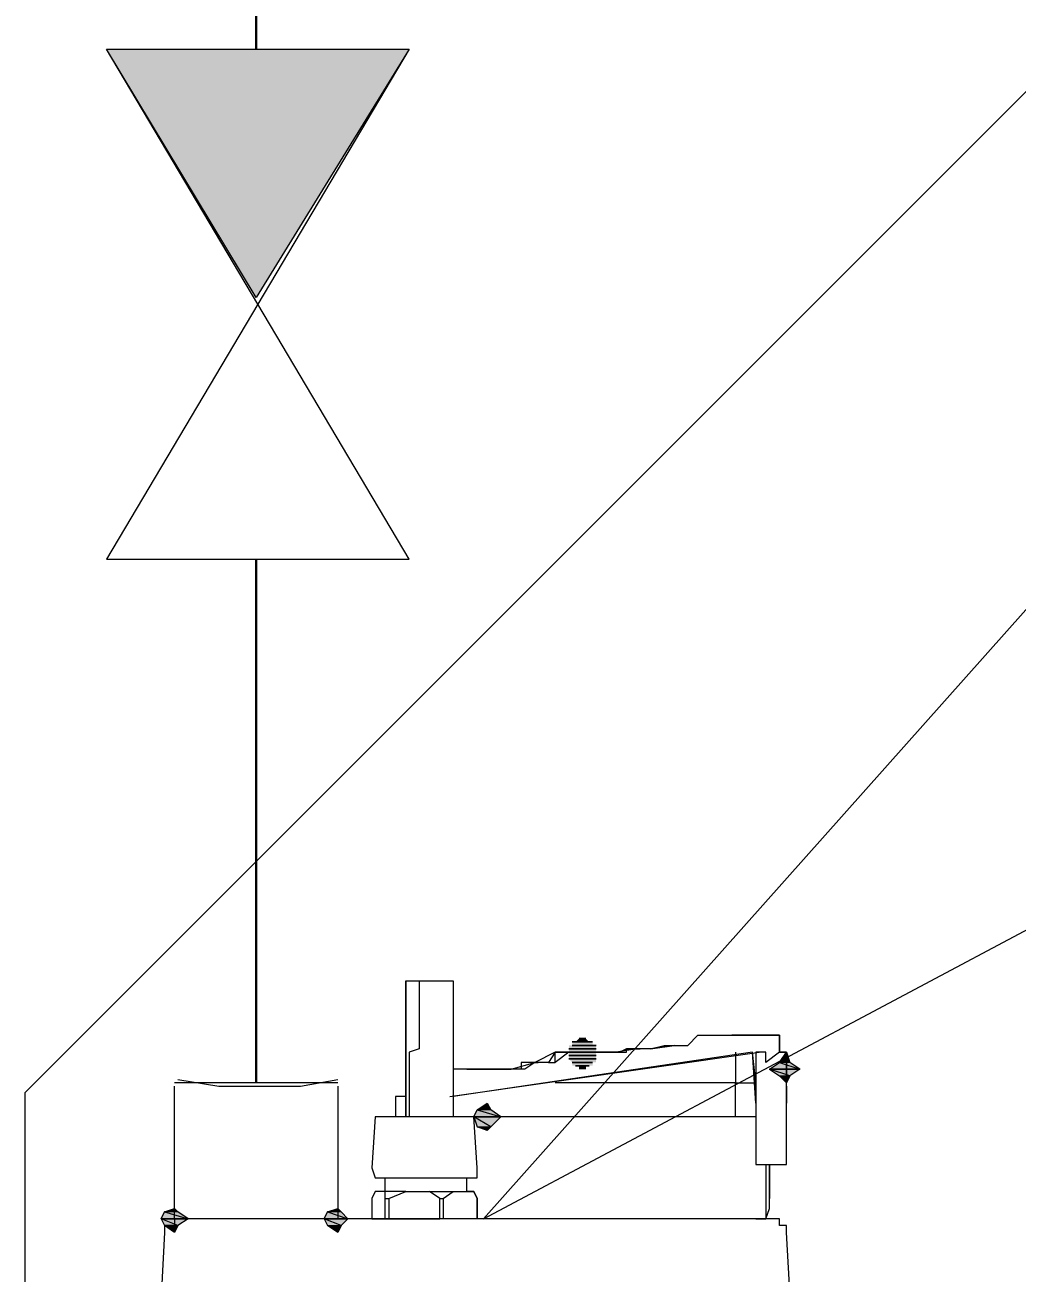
# Model space of a CAD drawing. Header units: millimetres. Extents: x -10178924 to 11692288, y -947381 to 58396.
# Drawn here: x -154632 to -154228, y -105410 to -104903 of the extents above; entities that cross this region are included whole.
import ezdxf
from ezdxf import colors
from ezdxf.entities.mleader import LeaderData, LeaderLine
from ezdxf.math import Vec2, Vec3

# ---------------------------------------------------------------- set-up
doc = ezdxf.new("R2010")
doc.units = ezdxf.units.MM
for name, color, linetype, lineweight in [('_0', 7, 'Continuous', 25), ('PDF _0', 7, 'Continuous', 9), ('К1н', 42, 'Continuous', 30)]:
    doc.layers.add(name, color=color, linetype=linetype, lineweight=lineweight)
doc.styles.add('ТЕКСТ', font='arial.ttf', dxfattribs={"height": 200})

# ---------------------------------------------------------------- blocks, each defined once
blk = doc.blocks.new('_None')

msp = doc.modelspace()

# ---------------------------------------------------------------- linework, layer by layer
at = {"layer": 'PDF _0', "lineweight": 0}
for points in [[(-154632.07, -106070.43), (-153753.27, -105191.63), (-153753.27, -104458.29), (-154632.07, -105337.09), (-154632.07, -106070.43)], [(-154477.12, -105291.51), (-154477.12, -105299.8), (-154477.12, -105305.34), (-154477.12, -105310.87), (-154477.12, -105319.17), (-154477.12, -105320.55), (-154477.12, -105327.47), (-154477.12, -105333), (-154477.12, -105341.3), (-154477.12, -105346.83), (-154477.12, -105291.51), (-154457.76, -105291.51), (-154457.76, -105346.83)], [(-154471.59, -105291.51), (-154471.59, -105297.04), (-154471.59, -105303.95), (-154471.59, -105306.72), (-154471.59, -105313.63), (-154471.59, -105319.17), (-154475.74, -105320.55), (-154475.74, -105327.47), (-154475.74, -105333), (-154475.74, -105341.3), (-154475.74, -105346.83)], [(-154403.82, -105315.02), (-154406.59, -105315.02), (-154403.82, -105315.02)], [(-154403.82, -105315.02), (-154406.59, -105315.02), (-154403.82, -105315.02)], [(-154367.86, -105317.78), (-154362.33, -105317.78), (-154358.18, -105313.63), (-154349.88, -105313.63), (-154344.35, -105313.63)], [(-154336.05, -105313.63), (-154334.67, -105313.63), (-154336.05, -105313.63), (-154334.67, -105313.63)], [(-154330.52, -105313.63), (-154334.67, -105313.63), (-154330.52, -105313.63)], [(-154459.14, -105338.53), (-154333.28, -105320.55)], [(-154342.96, -105346.83), (-154342.96, -105344.06), (-154342.96, -105341.3), (-154342.96, -105338.53), (-154342.96, -105334.38), (-154342.96, -105333), (-154338.82, -105333), (-154336.05, -105333), (-154334.67, -105333), (-154336.05, -105320.55), (-154457.76, -105338.53)], [(-154405.2, -105320.55), (-154409.35, -105320.55), (-154410.73, -105320.55), (-154416.27, -105324.7), (-154416.27, -105320.55), (-154409.35, -105320.55), (-154410.73, -105320.55), (-154416.27, -105320.55), (-154419.03, -105324.7), (-154416.27, -105324.7), (-154416.27, -105320.55), (-154424.57, -105324.7), (-154428.71, -105327.47), (-154430.1, -105327.47), (-154434.25, -105327.47), (-154437.01, -105327.47), (-154438.4, -105327.47), (-154442.54, -105327.47), (-154438.4, -105327.47)], [(-154342.96, -105320.55), (-154342.96, -105333), (-154344.35, -105333), (-154348.5, -105333), (-154349.88, -105333), (-154354.03, -105333), (-154356.8, -105333), (-154358.18, -105333), (-154362.33, -105333), (-154363.71, -105333), (-154367.86, -105333), (-154369.24, -105333), (-154372.01, -105333), (-154376.16, -105333), (-154377.54, -105333), (-154381.69, -105333), (-154383.07, -105333), (-154387.22, -105333), (-154389.99, -105333), (-154391.37, -105333), (-154395.52, -105333), (-154396.9, -105333), (-154403.82, -105333), (-154405.2, -105333), (-154409.35, -105333), (-154410.73, -105333), (-154416.27, -105333)], [(-154399.67, -105319.17), (-154410.73, -105319.17), (-154399.67, -105319.17)], [(-154399.67, -105320.55), (-154410.73, -105320.55), (-154399.67, -105320.55)], [(-154399.67, -105320.55), (-154410.73, -105320.55), (-154399.67, -105320.55)], [(-154401.05, -105316.4), (-154409.35, -105316.4), (-154401.05, -105316.4)], [(-154399.67, -105317.78), (-154409.35, -105317.78), (-154399.67, -105317.78)], [(-154402.44, -105316.4), (-154407.97, -105316.4), (-154402.44, -105316.4)], [(-154401.05, -105316.4), (-154407.97, -105316.4), (-154401.05, -105316.4)], [(-154405.2, -105320.55), (-154401.05, -105320.55), (-154405.2, -105320.55)], [(-154383.07, -105319.17), (-154387.22, -105319.17), (-154389.99, -105320.55), (-154391.37, -105320.55), (-154389.99, -105320.55), (-154387.22, -105320.55), (-154387.22, -105319.17), (-154383.07, -105319.17), (-154381.69, -105319.17), (-154383.07, -105319.17), (-154391.37, -105320.55), (-154395.52, -105320.55), (-154396.9, -105320.55)], [(-154377.54, -105319.17), (-154381.69, -105319.17)], [(-154334.67, -105341.3), (-154336.05, -105320.55)], [(-154322.22, -105334.38), (-154322.22, -105333), (-154322.22, -105330.23), (-154322.22, -105327.47), (-154322.22, -105330.23), (-154322.22, -105320.55), (-154324.99, -105320.55), (-154330.52, -105324.7), (-154330.52, -105320.55), (-154334.67, -105320.55), (-154334.67, -105341.3), (-154334.67, -105366.19), (-154324.99, -105366.19), (-154322.22, -105366.19), (-154322.22, -105360.66), (-154322.22, -105353.74), (-154322.22, -105346.83), (-154322.22, -105341.3), (-154322.22, -105338.53), (-154322.22, -105334.38), (-154322.22, -105341.3)], [(-154434.25, -105327.47), (-154424.57, -105324.7), (-154428.71, -105324.7), (-154430.1, -105324.7), (-154430.1, -105327.47)], [(-154419.03, -105324.7), (-154423.18, -105324.7), (-154424.57, -105324.7), (-154423.18, -105324.7)], [(-154399.67, -105321.93), (-154410.73, -105321.93), (-154399.67, -105321.93)], [(-154399.67, -105323.32), (-154410.73, -105323.32), (-154399.67, -105323.32)], [(-154399.67, -105323.32), (-154410.73, -105323.32), (-154399.67, -105323.32)], [(-154401.05, -105324.7), (-154409.35, -105324.7), (-154401.05, -105324.7)], [(-154402.44, -105326.08), (-154407.97, -105326.08), (-154402.44, -105326.08)], [(-154449.46, -105327.47), (-154452.23, -105327.47), (-154457.76, -105327.47)], [(-154452.23, -105327.47), (-154442.54, -105327.47), (-154443.93, -105327.47), (-154442.54, -105327.47), (-154434.25, -105327.47), (-154437.01, -105327.47)], [(-154334.67, -105334.38), (-154334.67, -105333), (-154334.67, -105330.23)], [(-154504.78, -105333), (-154571.17, -105333)], [(-154504.78, -105334.38), (-154504.78, -105388.32), (-154571.17, -105388.32), (-154571.17, -105334.38)], [(-154569.79, -105331.61), (-154553.19, -105334.38), (-154536.59, -105334.38), (-154520, -105334.38), (-154504.78, -105331.61)], [(-154477.12, -105338.53), (-154481.27, -105338.53), (-154481.27, -105341.3), (-154481.27, -105346.83)], [(-154334.67, -105346.83), (-154336.05, -105346.83), (-154338.82, -105346.83), (-154342.96, -105346.83), (-154344.35, -105346.83), (-154348.5, -105346.83), (-154349.88, -105346.83), (-154354.03, -105346.83), (-154356.8, -105346.83), (-154358.18, -105346.83), (-154362.33, -105346.83), (-154363.71, -105346.83), (-154367.86, -105346.83), (-154369.24, -105346.83), (-154372.01, -105346.83), (-154376.16, -105346.83), (-154377.54, -105346.83), (-154381.69, -105346.83), (-154383.07, -105346.83), (-154387.22, -105346.83), (-154389.99, -105346.83), (-154391.37, -105346.83), (-154395.52, -105346.83), (-154396.9, -105346.83), (-154403.82, -105346.83), (-154405.2, -105346.83), (-154409.35, -105346.83), (-154410.73, -105346.83), (-154416.27, -105346.83), (-154419.03, -105346.83), (-154423.18, -105346.83), (-154424.57, -105346.83), (-154430.1, -105346.83), (-154434.25, -105346.83), (-154437.01, -105346.83), (-154438.4, -105346.83), (-154443.93, -105346.83), (-154448.08, -105346.83), (-154449.46, -105346.83)], [(-154438.4, -105346.83), (-154442.54, -105346.83)], [(-154362.33, -105346.83), (-154363.71, -105346.83), (-154367.86, -105346.83)], [(-154330.52, -105366.19), (-154330.52, -105384.17), (-154330.52, -105388.32), (-154334.67, -105388.32), (-154344.35, -105388.32)], [(-154334.67, -105388.32), (-154330.52, -105388.32), (-154329.13, -105384.17), (-154329.13, -105366.19), (-154329.13, -105380.02)], [(-154485.42, -105380.02), (-154485.42, -105377.26), (-154485.42, -105371.72)], [(-154477.12, -105377.26), (-154449.46, -105377.26), (-154448.08, -105380.02), (-154448.08, -105388.32), (-154448.08, -105380.02), (-154449.46, -105377.26), (-154452.23, -105377.26), (-154452.23, -105371.72)], [(-154477.12, -105388.32), (-154484.04, -105388.32), (-154485.42, -105388.32), (-154485.42, -105380.02), (-154484.04, -105380.02), (-154477.12, -105377.26), (-154489.57, -105377.26), (-154490.95, -105380.02), (-154490.95, -105388.32), (-154489.57, -105388.32), (-154463.29, -105388.32), (-154463.29, -105380.02), (-154461.91, -105380.02), (-154457.76, -105377.26)], [(-154484.04, -105380.02), (-154484.04, -105388.32)], [(-154463.29, -105380.02), (-154467.44, -105377.26)], [(-154461.91, -105380.02), (-154461.91, -105388.32)], [(-154305.62, -105685.68), (-154322.22, -105393.85), (-154322.22, -105391.09), (-154324.99, -105391.09), (-154324.99, -105388.32), (-154571.17, -105388.32), (-154571.17, -105391.09), (-154575.32, -105391.09), (-154575.32, -105393.85), (-154590.53, -105685.68)], [(-154448.08, -105388.32), (-154449.46, -105388.32), (-154471.59, -105388.32)], [(-154457.76, -105388.32), (-154461.91, -105388.32), (-154463.29, -105388.32), (-154467.44, -105388.32)]]:
    msp.add_lwpolyline(points, dxfattribs=at)
for points in [[(-154598.83, -104912.55), (-154475.74, -104912.55), (-154537.98, -105013.51)], [(-154475.74, -105120.01), (-154598.83, -104912.55), (-154475.74, -104912.55), (-154598.83, -105120.01)], [(-154342.96, -105313.63), (-154344.35, -105313.63), (-154342.96, -105313.63), (-154338.82, -105313.63), (-154336.05, -105313.63), (-154338.82, -105313.63)], [(-154324.99, -105317.78), (-154324.99, -105313.63), (-154329.13, -105313.63), (-154330.52, -105313.63), (-154329.13, -105313.63), (-154324.99, -105313.63), (-154324.99, -105317.78), (-154324.99, -105319.17), (-154324.99, -105320.55), (-154322.22, -105320.55), (-154324.99, -105320.55), (-154324.99, -105319.17)], [(-154401.05, -105320.55), (-154391.37, -105320.55), (-154395.52, -105320.55), (-154396.9, -105320.55)], [(-154377.54, -105319.17), (-154367.86, -105317.78), (-154377.54, -105319.17), (-154372.01, -105317.78), (-154369.24, -105317.78), (-154367.86, -105317.78)], [(-154322.22, -105320.55), (-154320.84, -105324.7), (-154324.99, -105324.7)], [(-154322.22, -105324.7), (-154322.22, -105320.55), (-154322.22, -105324.7), (-154322.22, -105327.47)], [(-154324.99, -105324.7), (-154316.69, -105327.47), (-154329.13, -105327.47)], [(-154320.84, -105324.7), (-154324.99, -105324.7), (-154316.69, -105327.47)], [(-154449.46, -105327.47), (-154448.08, -105327.47), (-154443.93, -105327.47), (-154448.08, -105327.47)], [(-154329.13, -105327.47), (-154324.99, -105330.23), (-154320.84, -105330.23)], [(-154329.13, -105327.47), (-154316.69, -105327.47), (-154320.84, -105330.23)], [(-154324.99, -105330.23), (-154320.84, -105330.23), (-154322.22, -105333)], [(-154443.93, -105341.3), (-154442.54, -105344.06), (-154448.08, -105344.06)], [(-154448.08, -105344.06), (-154438.4, -105346.83), (-154449.46, -105346.83)], [(-154442.54, -105344.06), (-154448.08, -105344.06), (-154438.4, -105346.83)], [(-154448.08, -105371.72), (-154448.08, -105367.57), (-154449.46, -105346.83), (-154452.23, -105346.83), (-154485.42, -105346.83), (-154489.57, -105346.83), (-154490.95, -105367.57), (-154489.57, -105371.72), (-154477.12, -105371.72)], [(-154449.46, -105346.83), (-154448.08, -105350.98), (-154442.54, -105350.98)], [(-154449.46, -105346.83), (-154438.4, -105346.83), (-154442.54, -105350.98)], [(-154448.08, -105350.98), (-154442.54, -105350.98), (-154443.93, -105352.36)], [(-154575.32, -105385.55), (-154565.64, -105388.32), (-154576.7, -105388.32)], [(-154571.17, -105384.17), (-154569.79, -105385.55), (-154575.32, -105385.55)], [(-154569.79, -105385.55), (-154575.32, -105385.55), (-154565.64, -105388.32)], [(-154508.93, -105385.55), (-154500.63, -105388.32), (-154510.31, -105388.32)], [(-154504.78, -105384.17), (-154503.4, -105385.55), (-154508.93, -105385.55)], [(-154503.4, -105385.55), (-154508.93, -105385.55), (-154500.63, -105388.32)], [(-154576.7, -105388.32), (-154575.32, -105391.09), (-154569.79, -105391.09)], [(-154576.7, -105388.32), (-154565.64, -105388.32), (-154569.79, -105391.09)], [(-154575.32, -105391.09), (-154569.79, -105391.09), (-154571.17, -105393.85)], [(-154510.31, -105388.32), (-154508.93, -105391.09), (-154503.4, -105391.09)], [(-154510.31, -105388.32), (-154500.63, -105388.32), (-154503.4, -105391.09)], [(-154508.93, -105391.09), (-154503.4, -105391.09), (-154504.78, -105393.85)]]:
    msp.add_lwpolyline(points, close=True, dxfattribs=at)
at = {"layer": 'PDF _0', "transparency": 33554559}
for points in [[(-154598.83, -104912.55), (-154475.74, -104912.55), (-154537.98, -105013.51)], [(-154406.59, -105315.02), (-154402.44, -105316.4), (-154407.97, -105316.4)], [(-154405.2, -105315.02), (-154403.82, -105315.02), (-154406.59, -105315.02)], [(-154406.59, -105315.02), (-154403.82, -105315.02), (-154403.82, -105315.02)], [(-154403.82, -105315.02), (-154403.82, -105315.02), (-154406.59, -105315.02)], [(-154403.82, -105315.02), (-154406.59, -105315.02), (-154402.44, -105316.4)], [(-154409.35, -105317.78), (-154399.67, -105317.78), (-154410.73, -105317.78)], [(-154399.67, -105317.78), (-154410.73, -105317.78), (-154399.67, -105319.17)], [(-154410.73, -105317.78), (-154399.67, -105319.17), (-154410.73, -105319.17)], [(-154410.73, -105319.17), (-154399.67, -105319.17), (-154399.67, -105319.17)], [(-154399.67, -105319.17), (-154410.73, -105319.17), (-154399.67, -105320.55)], [(-154410.73, -105319.17), (-154399.67, -105320.55), (-154410.73, -105320.55)], [(-154410.73, -105320.55), (-154399.67, -105320.55), (-154399.67, -105320.55)], [(-154399.67, -105320.55), (-154399.67, -105320.55), (-154410.73, -105320.55)], [(-154399.67, -105320.55), (-154410.73, -105320.55), (-154399.67, -105321.93)], [(-154410.73, -105320.55), (-154399.67, -105321.93), (-154410.73, -105321.93)], [(-154407.97, -105316.4), (-154401.05, -105316.4), (-154409.35, -105316.4)], [(-154409.35, -105316.4), (-154401.05, -105316.4), (-154401.05, -105316.4)], [(-154401.05, -105316.4), (-154409.35, -105316.4), (-154401.05, -105317.78)], [(-154409.35, -105316.4), (-154401.05, -105317.78), (-154409.35, -105317.78)], [(-154399.67, -105317.78), (-154399.67, -105317.78), (-154409.35, -105317.78)], [(-154399.67, -105317.78), (-154409.35, -105317.78), (-154401.05, -105317.78)], [(-154407.97, -105316.4), (-154402.44, -105316.4), (-154402.44, -105316.4)], [(-154401.05, -105316.4), (-154401.05, -105316.4), (-154407.97, -105316.4)], [(-154401.05, -105316.4), (-154407.97, -105316.4), (-154402.44, -105316.4)], [(-154322.22, -105320.55), (-154320.84, -105324.7), (-154324.99, -105324.7)], [(-154410.73, -105321.93), (-154399.67, -105321.93), (-154399.67, -105321.93)], [(-154399.67, -105321.93), (-154410.73, -105321.93), (-154399.67, -105323.32)], [(-154410.73, -105321.93), (-154399.67, -105323.32), (-154410.73, -105323.32)], [(-154410.73, -105323.32), (-154399.67, -105323.32), (-154399.67, -105323.32)], [(-154399.67, -105323.32), (-154399.67, -105323.32), (-154410.73, -105323.32)], [(-154399.67, -105323.32), (-154410.73, -105323.32), (-154399.67, -105324.7)], [(-154410.73, -105323.32), (-154399.67, -105324.7), (-154409.35, -105324.7)], [(-154409.35, -105324.7), (-154401.05, -105324.7), (-154401.05, -105324.7)], [(-154401.05, -105324.7), (-154401.05, -105324.7), (-154409.35, -105324.7)], [(-154401.05, -105324.7), (-154409.35, -105324.7), (-154399.67, -105324.7)], [(-154401.05, -105324.7), (-154409.35, -105324.7), (-154401.05, -105326.08)], [(-154409.35, -105324.7), (-154401.05, -105326.08), (-154409.35, -105326.08)], [(-154401.05, -105326.08), (-154409.35, -105326.08), (-154407.97, -105326.08)], [(-154409.35, -105326.08), (-154401.05, -105326.08), (-154401.05, -105326.08)], [(-154407.97, -105326.08), (-154402.44, -105326.08), (-154402.44, -105326.08)], [(-154402.44, -105326.08), (-154402.44, -105326.08), (-154407.97, -105326.08)], [(-154402.44, -105326.08), (-154407.97, -105326.08), (-154401.05, -105326.08)], [(-154402.44, -105326.08), (-154407.97, -105326.08), (-154403.82, -105326.08)], [(-154407.97, -105326.08), (-154403.82, -105326.08), (-154406.59, -105326.08)], [(-154403.82, -105326.08), (-154406.59, -105326.08), (-154403.82, -105327.47)], [(-154406.59, -105326.08), (-154403.82, -105327.47), (-154406.59, -105327.47)], [(-154324.99, -105324.7), (-154316.69, -105327.47), (-154329.13, -105327.47)], [(-154320.84, -105324.7), (-154324.99, -105324.7), (-154316.69, -105327.47)], [(-154403.82, -105327.47), (-154406.59, -105327.47), (-154405.2, -105327.47)], [(-154406.59, -105327.47), (-154403.82, -105327.47), (-154403.82, -105327.47)], [(-154403.82, -105327.47), (-154403.82, -105327.47), (-154406.59, -105327.47)], [(-154329.13, -105327.47), (-154320.84, -105330.23), (-154324.99, -105330.23)], [(-154329.13, -105327.47), (-154316.69, -105327.47), (-154320.84, -105330.23)], [(-154320.84, -105330.23), (-154324.99, -105330.23), (-154322.22, -105333)], [(-154443.93, -105341.3), (-154442.54, -105344.06), (-154448.08, -105344.06)], [(-154448.08, -105344.06), (-154438.4, -105346.83), (-154449.46, -105346.83)], [(-154442.54, -105344.06), (-154448.08, -105344.06), (-154438.4, -105346.83)], [(-154449.46, -105346.83), (-154442.54, -105350.98), (-154448.08, -105350.98)], [(-154449.46, -105346.83), (-154438.4, -105346.83), (-154442.54, -105350.98)], [(-154442.54, -105350.98), (-154448.08, -105350.98), (-154443.93, -105352.36)], [(-154575.32, -105385.55), (-154565.64, -105388.32), (-154576.7, -105388.32)], [(-154571.17, -105384.17), (-154569.79, -105385.55), (-154575.32, -105385.55)], [(-154569.79, -105385.55), (-154575.32, -105385.55), (-154565.64, -105388.32)], [(-154508.93, -105385.55), (-154500.63, -105388.32), (-154510.31, -105388.32)], [(-154504.78, -105384.17), (-154503.4, -105385.55), (-154508.93, -105385.55)], [(-154503.4, -105385.55), (-154508.93, -105385.55), (-154500.63, -105388.32)], [(-154576.7, -105388.32), (-154569.79, -105391.09), (-154575.32, -105391.09)], [(-154576.7, -105388.32), (-154565.64, -105388.32), (-154569.79, -105391.09)], [(-154569.79, -105391.09), (-154575.32, -105391.09), (-154571.17, -105393.85)], [(-154510.31, -105388.32), (-154503.4, -105391.09), (-154508.93, -105391.09)], [(-154510.31, -105388.32), (-154500.63, -105388.32), (-154503.4, -105391.09)], [(-154503.4, -105391.09), (-154508.93, -105391.09), (-154504.78, -105393.85)]]:
    msp.add_solid(points, dxfattribs=at)
at = {"layer": 'К1н'}
for points in [[(-154537.98, -104912.55), (-154537.98, -104858.61)], [(-154537.98, -105333), (-154537.98, -105120.01)]]:
    msp.add_lwpolyline(points, dxfattribs=at)

# ---------------------------------------------------------------- leaders
at = {"layer": '_0'}
ml = msp.add_multileader_mtext('Standard', dxfattribs=at)
ml.set_content('\\A1;{\\fISOCPEUR|b0|i0|c204|p34;Приямок \\fISOCPEUR|b0|i0|c0|p34;1000\\fISOCPEUR|b0|i0|c204|p34;х\\fISOCPEUR|b0|i0|c0|p34;1000\\fISOCPEUR|b0|i0|c204|p34;х\\fISOCPEUR|b0|i0|c0|p34;800(h)\\fISOCPEUR|b0|i0|c204|p34; Уточнить в томе ТМ\\fISOCPEUR|b0|i0|c0|p34;\\P\\fISOCPEUR|b0|i0|c204|p34;с насосом дренажным \\A0; \\H0.91667x;ГНОМ 10-10Г\\A1;\\H1.09091x; \\PN=1,1 кВт\\fISOCPEUR|b0|i0|c0|p34;  (1 \\fISOCPEUR|b0|i0|c204|p34;раб\\fISOCPEUR|b0|i0|c0|p34;. 1 \\fISOCPEUR|b0|i0|c204|p34;рез\\fISOCPEUR|b0|i0|c0|p34;.)}', color=256, style='ТЕКСТ')
ml.set_leader_properties(lineweight=13)
ml.set_arrow_properties(name='NONE')
ml.build(insert=Vec2(0, 0))
ml.multileader.update_dxf_attribs({"text_left_attachment_type": 6, "text_right_attachment_type": 6, "dogleg_length": 100, "arrow_head_size": 600, "scale": 100})
ctx = ml.context
ctx.base_point, ctx.scale, ctx.char_height, ctx.arrow_head_size, ctx.landing_gap_size, ctx.plane_origin = Vec3(-150344.56, -103313.99), 100, 250, 600, 0.18, Vec3(-133276.55, 7511.89)
ctx.left_attachment, ctx.right_attachment, ctx.text_align_type = 6, 6, 1
notes = []
notes.append((ctx, [(0, (1, 1, 0), (-150544.56, -103313.99), (1, 0), 200, [(1, [(-154100.66, -105001.17), (-154445.53, -105388.32)], 0, [])])]))
ctx.mtext.insert, ctx.mtext.alignment, ctx.mtext.flow_direction = Vec3(-146631.88, -102988.99), 2, 5
for ctx, leaders in notes:
    for number, flags, end, landing, length, lines in leaders:
        leader = LeaderData()
        leader.index, (leader.has_last_leader_line, leader.has_dogleg_vector, leader.attachment_direction) = number, flags
        leader.last_leader_point, leader.dogleg_vector, leader.dogleg_length = Vec3(end), Vec3(landing), length
        for number, points, colour, breaks in lines:
            line = LeaderLine()
            line.index, line.vertices, line.color, line.breaks = number, Vec3.list(points), colors.encode_raw_color(colour), breaks
            leader.lines.append(line)
        ctx.leaders.append(leader)

doc.saveas('drawing.dxf')
